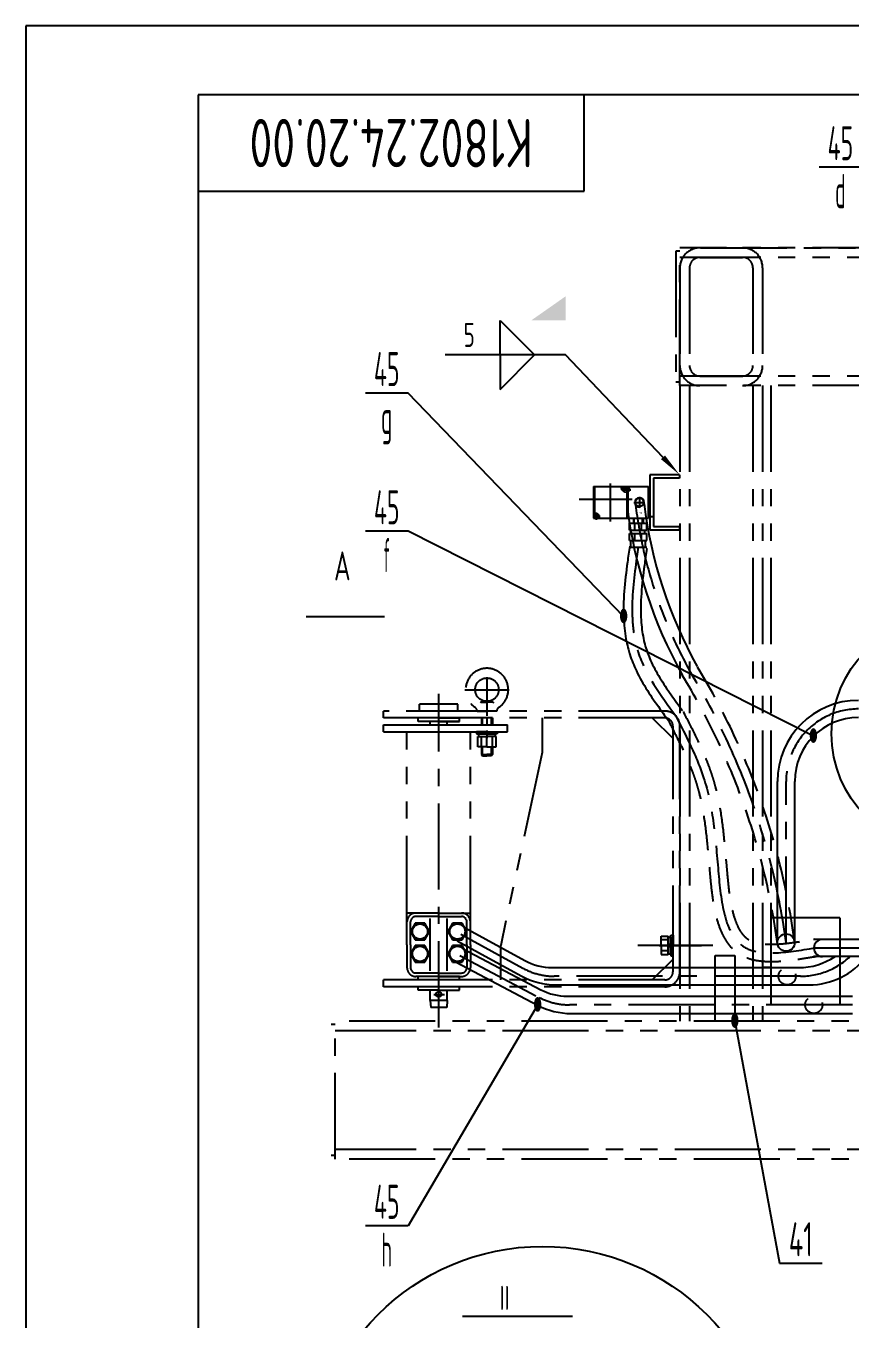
# Model space of a CAD drawing. Header units: millimetres. Extents: x 0 to 5940, y -62 to 4200.
# Drawn here: x 0 to 1196, y 2324 to 4200 of the extents above; entities that cross this region are included whole.
import ezdxf
from ezdxf.enums import TextEntityAlignment as Align

# ---------------------------------------------------------------- set-up
doc = ezdxf.new("R2010")
doc.units = ezdxf.units.MM
doc.header["$LTSCALE"] = 100
for name, pattern in [('F', [0.75, 0.5, -0.25]), ('G', [2, 1.25, -0.25, 0.25, -0.25]), ('K', [2.5, 1.25, -0.25, 0.25, -0.25, 0.25, -0.25])]:
    doc.linetypes.add(name, pattern=pattern)
for name, color, linetype in [('01', 7, 'Continuous'), ('02', 1, 'Continuous'), ('04', 2, 'F'), ('05', 4, 'G'), ('07', 6, 'K'), ('11', 3, 'Continuous'), ('13', 3, 'Continuous')]:
    doc.layers.add(name, color=color, linetype=linetype)
doc.styles.get("Standard").update_dxf_attribs({"font": 'isocp', "width": 0.707, "bigfont": 'intecad.shx'})

msp = doc.modelspace()

# ---------------------------------------------------------------- linework, layer by layer
at = {"color": 7}
for p, q in [((823.5, 3531.8), (823.5, 3485.8)), ((825.1, 3531.8), (825.1, 3485.8)), ((871.9, 3531.8), (871.9, 3485.8)), ((873.5, 3531.8), (873.5, 3485.8)), ((873.5, 3531.8), (903.5, 3531.8)), ((876.2, 3528.3), (873.5, 3528.3)), ((876.2, 3528.3), (876.6, 3528)), ((876.2, 3525.3), (876.2, 3528.3)), ((876.6, 3528), (876.6, 3525.6)), ((903.5, 3485.8), (903.5, 3531.8)), ((876.2, 3525.3), (873.5, 3525.3)), ((876.2, 3525.3), (876.6, 3525.6)), ((824.9, 3492.3), (825.1, 3493.4)), ((873.5, 3485.8), (903.5, 3485.8))]:
    msp.add_line(p, q, dxfattribs=at)
for centre, radius in [((868.1, 3528.6), 1.43), ((890.3, 3508.7), 5.98), ((828.1, 3488.9), 1.43)]:
    msp.add_circle(centre, radius, dxfattribs=at)
for centre, radius, start, end in [((871.9, 3531.8), 8.36, 180, 270), ((823.9, 3492.6), 1, 270, 345.2077), ((825.1, 3485.8), 7.49, 0, 90)]:
    msp.add_arc(centre, radius, start, end, dxfattribs=at)
at = {"layer": '01', "color": 7}
for p, q in [((810, 3960), (810, 4100)), ((250, 3960), (810, 3960)), ((948.6, 3548.8), (905.6, 3548.8)), ((905.6, 3548.8), (905.6, 3468.8)), ((948.6, 3548.8), (948.6, 3543.8)), ((867.4, 3529.8), (866.7, 3528.6)), ((866.7, 3528.6), (867.4, 3527.3)), ((868.8, 3529.8), (867.4, 3529.8)), ((867.4, 3527.3), (868.8, 3527.3)), ((869.6, 3528.6), (868.8, 3529.8)), ((868.8, 3527.3), (869.6, 3528.6)), ((948.6, 3543.8), (910.6, 3543.8)), ((910.6, 3543.8), (910.6, 3473.8)), ((827.4, 3490.1), (826.7, 3488.9)), ((828.8, 3490.1), (827.4, 3490.1)), ((829.5, 3488.9), (828.8, 3490.1)), ((826.7, 3488.9), (827.4, 3487.6)), ((827.4, 3487.6), (828.8, 3487.6)), ((828.8, 3487.6), (829.5, 3488.9)), ((876, 3468.4), (876, 3478.4)), ((878.9, 3485.8), (898.2, 3485.8)), ((881.5, 3485.8), (881.5, 3480.3)), ((881.5, 3485.8), (881.5, 3480.3)), ((883.8, 3468.4), (883.8, 3478.4)), ((893.2, 3468.4), (893.2, 3478.4)), ((895.5, 3485.8), (895.5, 3480.3)), ((895.5, 3485.8), (895.5, 3480.3)), ((901, 3468.4), (901, 3478.4)), ((910.3, 3487.7), (903.8, 3487.7)), ((910.6, 3473.8), (948.6, 3473.8)), ((948.6, 3473.8), (948.6, 3468.8)), ((876, 3453.7), (876, 3463.7)), ((877.8, 3463.7), (877.8, 3468.4)), ((877.8, 3443.7), (877.8, 3453.7)), ((883.8, 3453.7), (883.8, 3463.7)), ((893.2, 3453.7), (893.2, 3463.7)), ((898.2, 3463.7), (898.2, 3468.4)), ((899.2, 3443.7), (899.2, 3453.7)), ((901, 3453.7), (901, 3463.7)), ((905.6, 3468.8), (948.6, 3468.8)), ((655.6, 3169), (669, 3169)), ((655.6, 3154.2), (655.6, 3169)), ((669, 3154.2), (655.6, 3154.2)), ((661, 3154.2), (661, 3169)), ((682.4, 3169), (669, 3169)), ((669, 3154.2), (682.4, 3154.2)), ((677, 3154.2), (677, 3169)), ((682.4, 3154.2), (682.4, 3169)), ((564.9, 2898.3), (558, 2886.3)), ((578.8, 2898.3), (564.9, 2898.3)), ((585.7, 2886.3), (578.8, 2898.3)), ((619.2, 2898.3), (612.3, 2886.3)), ((633.1, 2898.3), (619.2, 2898.3)), ((640, 2886.3), (633.1, 2898.3)), ((636.5, 2892.3), (724, 2844.1)), ((558, 2886.3), (564.9, 2874.3)), ((564.9, 2874.3), (578.8, 2874.3)), ((578.8, 2874.3), (585.7, 2886.3)), ((612.3, 2886.3), (619.2, 2874.3)), ((619.2, 2874.3), (633.1, 2874.3)), ((625.9, 2873), (718.6, 2821.9)), ((633.1, 2874.3), (640, 2886.3)), ((931.9, 2878.3), (936, 2878.3)), ((931.9, 2866.1), (931.9, 2878.3)), ((936, 2878.3), (936, 2866.1)), ((1450.9, 2874.9), (1142.8, 2874.9)), ((564.9, 2866), (558, 2854)), ((558, 2854), (564.9, 2842)), ((578.8, 2866), (564.9, 2866)), ((585.7, 2854), (578.8, 2866)), ((578.8, 2842), (585.7, 2854)), ((619.2, 2866), (612.3, 2854)), ((612.3, 2854), (619.2, 2842)), ((633.1, 2866), (619.2, 2866)), ((640, 2854), (633.1, 2866)), ((633.1, 2842), (640, 2854)), ((634.6, 2861.1), (747.4, 2801.8)), ((931.9, 2866.1), (936, 2868.4)), ((936, 2866.1), (931.9, 2863.7)), ((931.9, 2866.1), (931.9, 2853.9)), ((931.9, 2853.9), (936, 2853.9)), ((936, 2853.9), (936, 2866.1)), ((564.9, 2842), (578.8, 2842)), ((619.2, 2842), (633.1, 2842)), ((624.3, 2841.6), (742.6, 2779.5)), ((763.6, 2833.9), (1121.3, 2833.9)), ((1000.3, 2851.5), (1028.7, 2851.5)), ((1000.3, 2756.1), (1000.3, 2851.5)), ((1028.7, 2851.5), (1028.7, 2756.1)), ((1450.9, 2849.9), (1142.8, 2849.9)), ((769.3, 2808.9), (1136.3, 2808.9)), ((785.5, 2792.4), (1199.4, 2792.4)), ((791.4, 2767.4), (1199.4, 2767.4)), ((1028.7, 2756.1), (1000.3, 2756.1)), ((793.4, 2328), (633.4, 2328))]:
    msp.add_line(p, q, dxfattribs=at)
at = {"layer": '01', "color": 7, "linetype": 'Continuous'}
for p, q in [((823.5, 3531.8), (873.5, 3531.8)), ((823.5, 3485.8), (873.5, 3485.8)), ((876, 3478.4), (901, 3478.4)), ((876, 3468.4), (901, 3468.4)), ((876, 3463.7), (901, 3463.7)), ((876, 3453.7), (901, 3453.7)), ((876, 3443.7), (901, 3443.7)), ((1090.6, 2870.2), (1090.6, 3104.1)), ((1115.6, 2870.2), (1115.6, 3104.1))]:
    msp.add_line(p, q, dxfattribs=at)
at = {"layer": '01', "color": 7}
for points in [[(5840, 4100), (250, 4100)], [(250, 4100), (250, 100)]]:
    msp.add_lwpolyline(points, dxfattribs=at)
for points in [[(688.2, 3772.7), (738.2, 3722.7), (688.2, 3722.7)], [(688.2, 3672.7), (738.2, 3722.7), (688.2, 3722.7)]]:
    msp.add_lwpolyline(points, close=True, dxfattribs=at)
for centre, radius in [((868.1, 3528.6), 2.75), ((828.1, 3488.9), 2.75), ((571.9, 2886.3), 11), ((626.2, 2886.3), 11), ((571.9, 2854), 11), ((626.2, 2854), 11)]:
    msp.add_circle(centre, radius, dxfattribs=at)
at = {"layer": '01', "color": 7, "linetype": 'Continuous'}
msp.add_circle((1103.1, 2870.2), 12.5, dxfattribs=at)
for centre, radius, start, end in [((1542.6, 3586.9), 675.5, 187.0971, 209.059), ((1542.6, 3586.9), 650.5, 187.0971, 209.059), ((1208.1, 3104.1), 117.5, 90, 180), ((1208.1, 3104.1), 92.5, 90, 180)]:
    msp.add_arc(centre, radius, start, end, dxfattribs=at)
at = {"layer": '01', "color": 7}
for centre, radius, start, end in [((1144.8, 2862.6), 12.5, 80.473, 99.527), ((1155.9, 2862.4), 12.5, 90, 270), ((763.6, 2915.9), 82, 241.1396, 270), ((1121.3, 2928.9), 95, 270, 303.7955), ((1136.3, 2913.9), 105, 270, 322.4809), ((769.3, 2913.9), 105, 241.1396, 270), ((785.5, 2874.4), 82, 242.2911, 270), ((791.4, 2872.4), 105, 242.2911, 270)]:
    msp.add_arc(centre, radius, start, end, dxfattribs=at)
at = {"layer": '01', "color": 7, "linetype": 'Continuous'}
for points, knots in [([(876.2, 3445.5), (875.1, 3437.7), (873.9, 3429.9), (871, 3408), (869.3, 3393.9), (867.2, 3365.6), (866.9, 3351.6), (868.3, 3327.4), (869.4, 3317.2), (872.3, 3303.2), (873.2, 3299.2), (874.9, 3292.9), (875.7, 3290.4), (877.8, 3283.9), (879.2, 3279.9), (882.4, 3272.1), (884.1, 3268.2), (890.6, 3254.6), (896, 3245.2), (907.6, 3226.9), (913.8, 3218), (924.2, 3203.5), (928.4, 3197.8), (932.5, 3192.2)], [0, 0, 0, 0, 22.348771, 22.348771, 62.720132, 62.720132, 103.091493, 103.091493, 132.720871, 132.720871, 144.500529, 144.500529, 151.825918, 151.825918, 164.07135, 164.07135, 176.316782, 176.316782, 207.426897, 207.426897, 238.537012, 238.537012, 258.820228, 258.820228, 258.820228, 258.820228]), ([(900.9, 3441.9), (899.7, 3433.7), (898.6, 3425.6), (895.6, 3403.7), (894, 3390.1), (892.2, 3363.5), (891.9, 3350.6), (893.2, 3328.9), (894.4, 3320), (896.9, 3307.6), (897.8, 3304), (899.3, 3298.6), (899.8, 3296.9), (901, 3293.4), (901.6, 3291.6), (903.5, 3286.4), (904.9, 3282.9), (910.3, 3271.1), (914.8, 3262.8), (924.8, 3246.2), (930.4, 3238), (941.5, 3222.2), (947, 3214.6), (952.6, 3207)], [0, 0, 0, 0, 23.616239, 23.616239, 63.876709, 63.876709, 104.137178, 104.137178, 133.637339, 133.637339, 146.226696, 146.226696, 152.455306, 152.455306, 158.683916, 158.683916, 171.141135, 171.141135, 201.281356, 201.281356, 231.421577, 231.421577, 258.820228, 258.820228, 258.820228, 258.820228])]:
    msp.add_open_spline(points, degree=3, knots=knots, dxfattribs=at)
at = {"layer": '01', "color": 7}
msp.add_solid([(783.2, 3807.7), (733.2, 3772.7), (783.2, 3722.7), (783.2, 3772.7)], dxfattribs=at)
at = {"layer": '02', "color": 7}
for p, q in [((1212.9, 3995), (1150.9, 3995)), ((554.6, 3667.4), (492.6, 3667.4)), ((867.4, 3343), (554.6, 3667.4)), ((882.5, 3480.3), (882.5, 3485.8)), ((894.5, 3480.3), (894.5, 3485.8)), ((554.6, 3466.9), (492.6, 3466.9)), ((1142.7, 3169.5), (554.6, 3466.9)), ((406.6, 3343), (520.6, 3343)), ((484.6, 3343), (520.6, 3343)), ((742.6, 2779.5), (554.6, 2459.5)), ((1028.7, 2756.1), (1093.5, 2405.1)), ((554.6, 2459.5), (492.6, 2459.5)), ((1093.5, 2405.1), (1155.5, 2405.1))]:
    msp.add_line(p, q, dxfattribs=at)
for points in [[(5940, 4200), (0, 4200)], [(0, 4200), (0, 0)], [(924.5, 3574.1), (783.2, 3722.7), (608.2, 3722.7)]]:
    msp.add_lwpolyline(points, dxfattribs=at)
msp.add_lwpolyline([(948.6, 3548.8, 0, 8, 0), (924.5, 3574.1, 8, 8, 0)], format="xyseb", dxfattribs=at)
for centre, radius in [((1337.5, 3173.3), 168.6), ((749.5, 2092.4), 337.1)]:
    msp.add_circle(centre, radius, dxfattribs=at)
at = {"layer": '02', "color": 7, "linetype": 'Continuous'}
msp.add_arc((890.3, 3508.7), 6.8, 0, 270, dxfattribs=at)
at = {"layer": '04', "color": 7, "linetype": 'F'}
for centre in [(1104.6, 2821.4), (1143.3, 2779.9)]:
    msp.add_circle(centre, 12.5, dxfattribs=at)
for radius in [1024.2, 999.2]:
    msp.add_arc((100.2, 2736.5), radius, 7.5942, 31.4828, dxfattribs=at)
for points, knots in [([(931.5, 3193.9), (936.1, 3184.8), (940.8, 3175.8), (951.6, 3154.1), (957.6, 3141.4), (964.6, 3124.5), (966.3, 3120.1), (969, 3112.8), (970.1, 3109.8), (972.1, 3103.9), (973, 3100.8), (974.8, 3094.7), (975.7, 3091.7), (978.1, 3082.4), (979.5, 3076.2), (983.1, 3057.8), (985, 3045.3), (988.1, 3019.2), (989.4, 3005.7), (991, 2986.9), (991.4, 2982.3), (992.6, 2968.4), (993.5, 2958.8), (995.7, 2939.4), (997, 2929.7), (1000.1, 2913.6), (1001.6, 2907.2), (1005.4, 2894.7), (1007.6, 2888.7), (1012.1, 2879.1), (1014.3, 2875.3), (1019.1, 2868.1), (1021.8, 2864.7), (1026.4, 2860.2), (1027.9, 2858.8), (1030.7, 2856.6), (1031.9, 2855.7), (1034.3, 2854.1), (1035.5, 2853.3), (1039.2, 2851.2), (1041.8, 2849.9), (1047.1, 2847.8), (1049.8, 2846.9), (1057, 2844.9), (1061.7, 2844.1), (1071.1, 2843), (1075.9, 2842.8), (1085.6, 2842.7), (1090.6, 2842.9), (1103.3, 2843.8), (1111.2, 2844.7), (1127, 2847), (1134.9, 2848.3), (1144.2, 2849.8), (1145.6, 2850), (1146.9, 2850.3)], [0, 0, 0, 0, 30.005646, 30.005646, 72.513616, 72.513616, 87.445208, 87.445208, 97.435175, 97.435175, 107.801951, 107.801951, 118.168728, 118.168728, 138.902281, 138.902281, 178.845233, 178.845233, 218.788185, 218.788185, 231.339323, 231.339323, 256.4416, 256.4416, 281.543877, 281.543877, 299.095617, 299.095617, 316.647358, 316.647358, 328.9393, 328.9393, 341.231243, 341.231243, 347.076177, 347.076177, 351.143414, 351.143414, 355.210651, 355.210651, 363.345126, 363.345126, 371.4796, 371.4796, 384.702165, 384.702165, 397.92473, 397.92473, 411.147295, 411.147295, 431.430376, 431.430376, 451.713457, 451.713457, 455.195851, 455.195851, 455.195851, 455.195851]), ([(953.7, 3205.3), (959.2, 3194.6), (964.8, 3183.8), (975.5, 3162), (980.6, 3151), (987.4, 3134.9), (989.4, 3129.9), (992.5, 3121.4), (993.7, 3118), (995.8, 3111.7), (996.7, 3108.8), (998.4, 3103.1), (999.2, 3100.2), (1001.6, 3091.5), (1002.9, 3085.8), (1006.9, 3067.2), (1009, 3054.3), (1012.3, 3027.8), (1013.7, 3014.3), (1015.3, 2995.8), (1015.7, 2991.3), (1016.4, 2983.7), (1016.7, 2980.6), (1017.2, 2974.3), (1017.5, 2971.1), (1018.4, 2961.6), (1019, 2955.3), (1020.6, 2941.5), (1021.7, 2934.1), (1024.3, 2920), (1025.8, 2913.4), (1029.1, 2902.9), (1030.6, 2898.7), (1033.9, 2891.3), (1035.8, 2888), (1039.2, 2883.1), (1040.7, 2881.3), (1043, 2878.9), (1043.8, 2878.2), (1045.5, 2876.8), (1046.4, 2876.1), (1048.4, 2874.7), (1049.5, 2874.1), (1052.6, 2872.5), (1054.8, 2871.6), (1059.7, 2870.1), (1062.3, 2869.4), (1068, 2868.5), (1071, 2868.1), (1077.4, 2867.7), (1080.8, 2867.7), (1090.3, 2867.9), (1096.7, 2868.3), (1110, 2869.8), (1117, 2870.8), (1130.2, 2872.8), (1136.5, 2873.9), (1142.8, 2874.9)], [0, 0, 0, 0, 35.479513, 35.479513, 70.959026, 70.959026, 86.949692, 86.949692, 97.679215, 97.679215, 106.661245, 106.661245, 115.643275, 115.643275, 133.607336, 133.607336, 173.076399, 173.076399, 212.545463, 212.545463, 225.046132, 225.046132, 233.543223, 233.543223, 242.040313, 242.040313, 259.034494, 259.034494, 279.535456, 279.535456, 300.036418, 300.036418, 314.933921, 314.933921, 329.831423, 329.831423, 340.471393, 340.471393, 345.692752, 345.692752, 351.717715, 351.717715, 357.742679, 357.742679, 368.694306, 368.694306, 379.645933, 379.645933, 390.59756, 390.59756, 401.549188, 401.549188, 420.262286, 420.262286, 438.975384, 438.975384, 455.195851, 455.195851, 455.195851, 455.195851])]:
    msp.add_open_spline(points, degree=3, knots=knots, dxfattribs=at)
at = {"layer": '05', "color": 7, "linetype": 'G'}
for p, q in [((848.5, 3480.9), (848.5, 3536)), ((879.6, 3513.1), (803, 3513.1)), ((876.6, 3526.8), (873.5, 3526.8)), ((599, 2747.2), (599, 3231)), ((631.2, 2882.6), (721, 2833.2)), ((996.6, 2866.1), (888.1, 2866.1)), ((629.5, 2851.3), (744.7, 2790.8))]:
    msp.add_line(p, q, dxfattribs=at)
at = {"layer": '05', "color": 7}
for p, q in [((863.4, 3528.6), (873.3, 3528.6)), ((868.1, 3523.4), (868.1, 3532.9)), ((882.3, 3508.7), (898.3, 3508.7)), ((890.3, 3516.7), (890.3, 3500.8)), ((828.1, 3483.7), (828.1, 3493.2)), ((823.4, 3488.9), (833.3, 3488.9)), ((669, 3153.1), (669, 3170)), ((1103.1, 2870.2), (1103.1, 3104.1)), ((929.8, 2866.1), (938.1, 2866.1)), ((1142.8, 2862.4), (1478.1, 2862.4)), ((1123.8, 2821.4), (766.8, 2821.4)), ((1199.4, 2779.9), (788.8, 2779.9))]:
    msp.add_line(p, q, dxfattribs=at)
at = {"layer": '05', "color": 7, "linetype": 'G'}
for centre, radius, start, end in [((1542.6, 3586.9), 663, 187.0971, 209.059), ((100.2, 2736.5), 1011.7, 7.5942, 31.4828)]:
    msp.add_arc(centre, radius, start, end, dxfattribs=at)
at = {"layer": '05', "color": 7}
for centre, radius, start, end in [((1208.1, 3104.1), 105, 90, 180), ((766.8, 2916.4), 95, 241.1396, 270), ((1123.8, 2926.4), 105, 270, 313.2749), ((788.8, 2874.9), 95, 242.2911, 270)]:
    msp.add_arc(centre, radius, start, end, dxfattribs=at)
for points in [[(888.5, 3443.7), (888.5, 3291.4), (942.6, 3199.6)], [(942.6, 3199.6), (983.4, 3109.3), (1004.3, 2978.3), (1038.5, 2866.4), (1144.8, 2862.6)]]:
    msp.add_spline(points, degree=3, dxfattribs=at)
at = {"layer": '07', "color": 7, "linetype": 'K'}
for p, q in [((949, 3873.3), (943, 3873.3)), ((943, 3873.3), (943, 3683.3)), ((1266.5, 3878.1), (949, 3878.1)), ((949, 3678.1), (949, 3878.1)), ((979, 3878.1), (3066.5, 3878.1)), ((3066.5, 3864.1), (949, 3864.1)), ((949, 3849.1), (949, 3707.1)), ((963, 3849.1), (963, 3707.1)), ((978, 3864.1), (1040, 3864.1)), ((1055, 3849.1), (1055, 3707.1)), ((1069, 3849.1), (1069, 3707.1)), ((949, 3683.3), (943, 3683.3)), ((3066.5, 3692.1), (949, 3692.1)), ((1266.5, 3678.1), (949, 3678.1)), ((949, 3678.1), (949, 2756.1)), ((963, 3678.1), (963, 2756.1)), ((978, 3692.1), (1040, 3692.1)), ((1055, 3678.1), (1055, 2756.1)), ((1069, 3678.1), (1069, 2756.1)), ((1081, 3678.1), (1081, 2834.5)), ((669, 3253.4), (669, 3199.3)), ((637.1, 3237.1), (701.1, 3237.1)), ((627, 3216.1), (571, 3216.1)), ((571, 3206.1), (571, 3216.1)), ((627, 3206.1), (627, 3216.1)), ((660.2, 3219.1), (659, 3218.1)), ((669, 3220.1), (660.2, 3219.1)), ((660.2, 3219.1), (669, 3219.1)), ((669, 3220.1), (677.8, 3219.1)), ((677.8, 3219.1), (669, 3219.1)), ((677.8, 3219.1), (679, 3218.1)), ((927, 3206.1), (519, 3206.1)), ((519, 3196.1), (519, 3206.1)), ((599, 3196.1), (519, 3196.1)), ((599, 3196.1), (569, 3196.1)), ((569, 3191.1), (569, 3196.1)), ((599, 3191.1), (569, 3191.1)), ((586.5, 3186.1), (586.5, 3191.1)), ((669, 3196.1), (599, 3196.1)), ((629, 3196.1), (599, 3196.1)), ((599, 3196.1), (629, 3196.1)), ((629, 3191.1), (599, 3191.1)), ((599, 3191.1), (629, 3191.1)), ((611.5, 3186.1), (611.5, 3191.1)), ((629, 3191.1), (629, 3196.1)), ((654.8, 3206.1), (669, 3206.1)), ((661, 3196.1), (661, 3186.1)), ((662.6, 3186.1), (662.6, 3196.1)), ((683.2, 3206.1), (669, 3206.1)), ((927, 3196.1), (669, 3196.1)), ((669, 3196.1), (669, 3186.1)), ((675.4, 3186.1), (675.4, 3196.1)), ((677, 3196.1), (677, 3186.1)), ((749, 3196.1), (749, 3146.1)), ((909, 3196.1), (939, 3166.1)), ((519, 3186.1), (599, 3186.1)), ((519, 3176.1), (519, 3186.1)), ((519, 3176.1), (599, 3176.1)), ((553, 2900.1), (553, 3176.1)), ((599, 3186.1), (669, 3186.1)), ((599, 3176.1), (659, 3176.1)), ((645, 2900.1), (645, 3176.1)), ((654, 3176.1), (654, 3173.1)), ((669, 3176.1), (654, 3176.1)), ((654, 3173.1), (669, 3173.1)), ((656.8, 3173.1), (656.8, 3169)), ((669, 3173.1), (656.8, 3173.1)), ((669, 3186.1), (699, 3186.1)), ((669, 3178.1), (669, 3171.2)), ((669, 3176.1), (684, 3176.1)), ((669, 3175.2), (669, 3166.9)), ((669, 3173.1), (681.2, 3173.1)), ((684, 3173.1), (669, 3173.1)), ((679, 3176.1), (699, 3176.1)), ((681.2, 3173.1), (681.2, 3169)), ((684, 3176.1), (684, 3173.1)), ((699, 3176.1), (699, 3186.1)), ((939, 2828.1), (939, 3184.1)), ((949, 2828.1), (949, 3184.1)), ((656.8, 3169), (669, 3169)), ((661, 3154.2), (661, 3142.9)), ((662.6, 3141.1), (662.6, 3154.2)), ((681.2, 3169), (669, 3169)), ((675.4, 3141.1), (675.4, 3154.2)), ((677, 3154.2), (677, 3142.9)), ((661, 3142.9), (669, 3142.9)), ((661, 3142.9), (662.6, 3141.1)), ((662.6, 3141.1), (669, 3141.1)), ((677, 3142.9), (669, 3142.9)), ((675.4, 3141.1), (669, 3141.1)), ((677, 3142.9), (675.4, 3141.1)), ((749, 3146.1), (689, 2866.1)), ((599, 2913.1), (553, 2913.1)), ((599, 2908.1), (566, 2908.1)), ((599, 2913.1), (645, 2913.1)), ((599, 2908.1), (632, 2908.1)), ((553, 2867.1), (553, 2900.1)), ((558, 2867.1), (558, 2900.1)), ((586.5, 2829.1), (586.5, 2905.1)), ((611.5, 2829.1), (611.5, 2905.1)), ((640, 2867.1), (640, 2900.1)), ((645, 2867.1), (645, 2900.1)), ((1181, 2906.1), (1081, 2906.1)), ((1081, 2906.1), (1081, 2756.1)), ((1181, 2906.1), (1181, 2756.1)), ((921.9, 2866.1), (921.9, 2879.4)), ((921.9, 2879.4), (931.9, 2879.4)), ((931.9, 2874.1), (921.9, 2874.1)), ((931.9, 2879.4), (931.9, 2866.1)), ((936, 2881.1), (939, 2881.1)), ((936, 2866.1), (936, 2881.1)), ((939, 2881.1), (939, 2866.1)), ((553, 2867.1), (553, 2834.1)), ((558, 2867.1), (558, 2834.1)), ((640, 2867.1), (640, 2834.1)), ((645, 2867.1), (645, 2834.1)), ((689, 2816.1), (689, 2866.1)), ((918.8, 2866.1), (980.5, 2866.1)), ((921.9, 2866.1), (921.9, 2852.7)), ((931.9, 2858.1), (921.9, 2858.1)), ((921.9, 2852.7), (931.9, 2852.7)), ((931.9, 2852.7), (931.9, 2866.1)), ((934, 2866.1), (940.8, 2866.1)), ((936, 2866.1), (936, 2851.1)), ((939, 2851.1), (939, 2866.1)), ((909, 2816.1), (939, 2846.1)), ((936, 2851.1), (939, 2851.1)), ((1069, 2834.5), (1081, 2834.5)), ((599, 2816.1), (519, 2816.1)), ((519, 2806.1), (519, 2816.1)), ((599, 2826.1), (566, 2826.1)), ((599, 2821.1), (566, 2821.1)), ((599, 2821.1), (569, 2821.1)), ((569, 2816.1), (569, 2821.1)), ((599, 2826.1), (632, 2826.1)), ((629, 2821.1), (599, 2821.1)), ((599, 2821.1), (632, 2821.1)), ((927, 2816.1), (599, 2816.1)), ((629, 2816.1), (629, 2821.1)), ((599, 2806.1), (519, 2806.1)), ((569, 2801.1), (569, 2806.1)), ((599, 2801.1), (569, 2801.1)), ((586.5, 2786.1), (586.5, 2801.1)), ((927, 2806.1), (599, 2806.1)), ((599, 2801.1), (629, 2801.1)), ((611.5, 2786.1), (611.5, 2801.1)), ((629, 2801.1), (629, 2806.1)), ((611.5, 2786.1), (586.5, 2786.1)), ((586.5, 2786.1), (587.4, 2776.1)), ((592.2, 2795.1), (607.5, 2795.1)), ((611.5, 2786.1), (610.6, 2776.1)), ((610.6, 2776.1), (587.4, 2776.1)), ((449, 2751.3), (443, 2751.3)), ((2094, 2756.1), (449, 2756.1)), ((449, 2556.1), (449, 2756.1)), ((3066.5, 2742.1), (449, 2742.1)), ((449, 2561.3), (443, 2561.3)), ((3066.5, 2570.1), (449, 2570.1)), ((2094, 2556.1), (449, 2556.1)), ((2094, 2556.1), (449, 2556.1))]:
    msp.add_line(p, q, dxfattribs=at)
for centre, radius in [((669, 3237.1), 17), ((599, 2795.1), 4)]:
    msp.add_circle(centre, radius, dxfattribs=at)
for centre, radius, start, end in [((978, 3849.1), 29, 90, 180), ((1040, 3849.1), 29, 0, 90), ((978, 3849.1), 15, 90, 180), ((1040, 3849.1), 15, 0, 90), ((978, 3707.1), 29, 180, 270), ((978, 3707.1), 15, 180, 270), ((1040, 3707.1), 15, 270, 0), ((1040, 3707.1), 29, 270, 0), ((669, 3237.1), 31, 303.5254, 236.4746), ((648.8, 3206.1), 6, 0, 59.0954), ((689.2, 3206.1), 6, 120.9046, 180), ((927, 3184.1), 22, 0, 90), ((927, 3184.1), 12, 0, 90), ((566, 2900.1), 13, 90, 180), ((566, 2900.1), 8, 90, 180), ((632, 2900.1), 13, 0, 90), ((632, 2900.1), 8, 0, 90), ((566, 2834.1), 13, 180, 270), ((566, 2834.1), 8, 180, 270), ((632, 2834.1), 13, 270, 0), ((632, 2834.1), 8, 270, 0), ((927, 2828.1), 12, 270, 0), ((927, 2828.1), 22, 270, 0)]:
    msp.add_arc(centre, radius, start, end, dxfattribs=at)

# ---------------------------------------------------------------- texts
at = {"layer": '01', "insert": (687.4, 2372.4), "char_height": 35, "attachment_point": 1}
msp.add_mtext('II', dxfattribs=at)
at = {"layer": '02', "color": 7, "width": 0.605172}
for p, p2 in [((861.4, 3333), (873.4, 3333)), ((1136.7, 3159.5), (1148.7, 3159.5)), ((736.6, 2769.5), (748.6, 2769.5)), ((1022.7, 2746.1), (1034.7, 2746.1))]:
    msp.add_text('●', height=20, dxfattribs=at).set_placement(p, p2, align=Align.FIT)
at = {"layer": '11', "color": 7, "width": 0.694458}
msp.add_text('K1802.24.20.00', height=70, rotation=180, dxfattribs=at).set_placement((735.5, 4065), (324.5, 4065), align=Align.FIT)
at = {"layer": '11', "color": 7}
for s, width, p, p2 in [('45', 0.540134, (1163.3, 4005), (1200.5, 4005)), ('d', 0.560771, (1174.3, 3935.5), (1189.5, 3935.5)), ('45', 0.540134, (505, 3677.4), (542.2, 3677.4)), ('g', 0.569812, (515.3, 3607.9), (531.9, 3607.9)), ('45', 0.540134, (505, 3476.9), (542.2, 3476.9)), ('f', 0.471333, (518.4, 3407.4), (528.9, 3407.4)), ('45', 0.540134, (505, 2469.5), (542.2, 2469.5)), ('41', 0.614783, (1107, 2415.1), (1142, 2415.1)), ('h', 0.526103, (516, 2400), (531.2, 2400))]:
    msp.add_text(s, height=49.5, dxfattribs=dict(at, width=width)).set_placement(p, p2, align=Align.FIT)
at = {"layer": '11', "color": 7, "width": 0.707}
msp.add_text('A', height=4.2, rotation=90, dxfattribs=at).set_placement((894, 3492.1))
msp.add_text('A', height=42, dxfattribs=at).set_placement((447.2, 3383), align=Align.BOTTOM_LEFT)
at = {"layer": '13', "color": 7, "width": 0.707}
msp.add_text('5', height=35, dxfattribs=at).set_placement((635.2, 3734.2))

doc.saveas('drawing.dxf')
